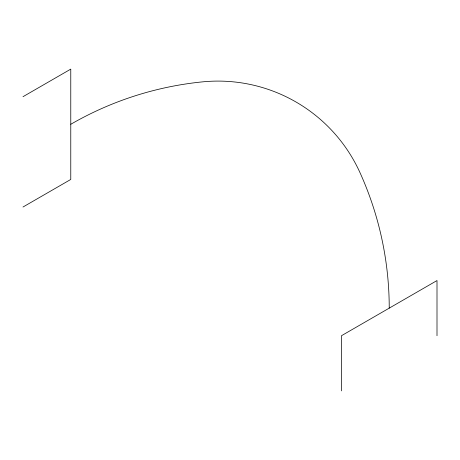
<?xml version="1.0" encoding="UTF-8"?>
<svg xmlns="http://www.w3.org/2000/svg" width="460" height="460" viewBox="0 0 460 460"><rect width="100%" height="100%" fill="white"/><g stroke="black" fill="none" stroke-linecap="round" stroke-linejoin="round"><path stroke-width="0.69" d="M23 96.698L70.771 69.121L70.771 179.44L23 207.017M437 335.719L437 280.56L341.464 335.719L341.464 390.879M389.229 308.142A328.607 328.607 0 0 0 360.013 172.69A155.831 155.831 0 0 0 202.682 81.851A328.607 328.607 0 0 0 70.771 124.28"/></g></svg>
